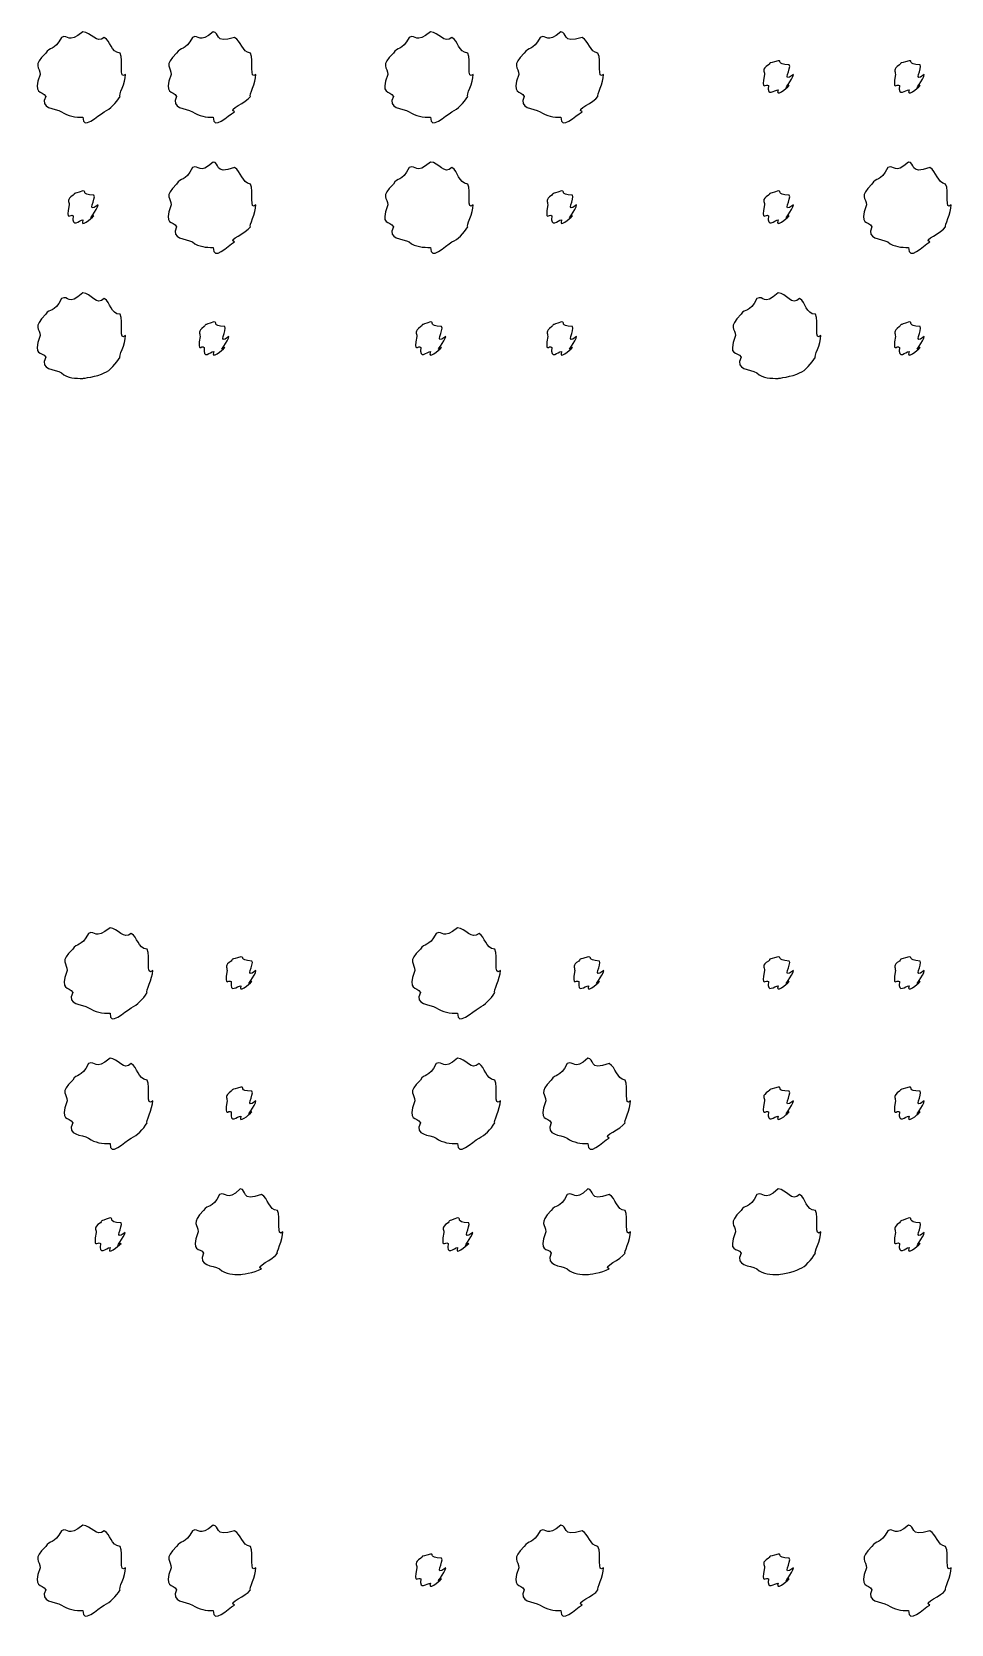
# Model space of a CAD drawing. Header units: millimetres. Extents: x -178 to -32, y 41 to 266.
# Drawn here: x -39.4 to -32.04, y 224.79 to 237.53 of the extents above; entities that cross this region are included whole.
import ezdxf

# ---------------------------------------------------------------- set-up
doc = ezdxf.new("R2010")
doc.units = ezdxf.units.MM
doc.layers.get('0').update_dxf_attribs({"linetype": 'CONTINUOUS'})

msp = doc.modelspace()

# ---------------------------------------------------------------- linework, layer by layer
at = {"color": 0}
for p, q in [((-38.9883, 237.527), (-38.9883, 237.527)), ((-37.9465, 237.527), (-37.9465, 237.527)), ((-36.2063, 237.527), (-36.2063, 237.527)), ((-35.1644, 237.527), (-35.1644, 237.527)), ((-33.4239, 237.295), (-33.4239, 237.295)), ((-32.3766, 237.295), (-32.3766, 237.295)), ((-37.9465, 236.485), (-37.9465, 236.485)), ((-36.2063, 236.485), (-36.2063, 236.485)), ((-32.3821, 236.485), (-32.3821, 236.485)), ((-38.9883, 236.254), (-38.9883, 236.254)), ((-35.1588, 236.254), (-35.1588, 236.254)), ((-33.4239, 236.254), (-33.4239, 236.254)), ((-38.9883, 235.438), (-38.9883, 235.438)), ((-33.4239, 235.438), (-33.4239, 235.438)), ((-37.9413, 235.206), (-37.9413, 235.206)), ((-36.2063, 235.206), (-36.2063, 235.206)), ((-35.1588, 235.206), (-35.1588, 235.206)), ((-32.3766, 235.206), (-32.3766, 235.206)), ((-38.772, 230.357), (-38.772, 230.357)), ((-35.9897, 230.357), (-35.9897, 230.357)), ((-37.7246, 230.125), (-37.7246, 230.125)), ((-34.9425, 230.125), (-34.9425, 230.125)), ((-33.4239, 230.125), (-33.4239, 230.125)), ((-32.3766, 230.125), (-32.3766, 230.125)), ((-38.772, 229.315), (-38.772, 229.315)), ((-35.9897, 229.315), (-35.9897, 229.315)), ((-34.948, 229.315), (-34.948, 229.315)), ((-37.7246, 229.084), (-37.7246, 229.084)), ((-33.4239, 229.084), (-33.4239, 229.084)), ((-32.3766, 229.084), (-32.3766, 229.084)), ((-37.7303, 228.268), (-37.7303, 228.268)), ((-34.948, 228.268), (-34.948, 228.268)), ((-33.4239, 228.268), (-33.4239, 228.268)), ((-38.772, 228.036), (-38.772, 228.036)), ((-35.9897, 228.036), (-35.9897, 228.036)), ((-32.3766, 228.036), (-32.3766, 228.036)), ((-38.9883, 225.578), (-38.9883, 225.578)), ((-37.9465, 225.578), (-37.9465, 225.578)), ((-35.1644, 225.578), (-35.1644, 225.578)), ((-32.3821, 225.578), (-32.3821, 225.578)), ((-36.2063, 225.346), (-36.2063, 225.346)), ((-33.4239, 225.346), (-33.4239, 225.346))]:
    msp.add_line(p, q, dxfattribs=at)
for points in [[(-38.9883, 237.527), (-39.1111, 237.425), (-39.104, 237.512), (-39.1594, 237.483)], [(-38.8175, 237.483), (-38.8754, 237.425), (-38.929, 237.527), (-38.9883, 237.527)], [(-37.9465, 237.527), (-38.0594, 237.425), (-38.057, 237.512), (-38.112, 237.483)], [(-37.7758, 237.483), (-37.9465, 237.425), (-37.8873, 237.527), (-37.9465, 237.527)], [(-36.2063, 237.527), (-36.3287, 237.425), (-36.322, 237.512), (-36.377, 237.483)], [(-36.0352, 237.483), (-36.093, 237.425), (-36.147, 237.527), (-36.2063, 237.527)], [(-35.1644, 237.527), (-35.2774, 237.425), (-35.2746, 237.512), (-35.3296, 237.483)], [(-34.9935, 237.483), (-35.1644, 237.425), (-35.1051, 237.527), (-35.1644, 237.527)], [(-39.1594, 237.483), (-39.2211, 237.367), (-39.2557, 237.411), (-39.286, 237.356)], [(-38.6909, 237.356), (-38.7692, 237.367), (-38.765, 237.453), (-38.8175, 237.483)], [(-38.112, 237.483), (-38.1698, 237.367), (-38.2083, 237.411), (-38.2386, 237.356)], [(-37.6488, 237.356), (-37.7179, 237.367), (-37.7208, 237.453), (-37.7758, 237.483)], [(-36.377, 237.483), (-36.4391, 237.367), (-36.4733, 237.411), (-36.5037, 237.356)], [(-35.9085, 237.356), (-35.9869, 237.367), (-35.983, 237.453), (-36.0352, 237.483)], [(-35.3296, 237.483), (-35.3875, 237.367), (-35.4263, 237.411), (-35.4566, 237.356)], [(-34.8667, 237.356), (-34.9356, 237.367), (-34.9383, 237.453), (-34.9935, 237.483)], [(-39.286, 237.356), (-39.3975, 237.257), (-39.3301, 237.243), (-39.3301, 237.185)], [(-38.6468, 237.185), (-38.7071, 237.138), (-38.6606, 237.301), (-38.6909, 237.356)], [(-38.2386, 237.356), (-38.3462, 237.257), (-38.2827, 237.243), (-38.2827, 237.185)], [(-37.6047, 237.185), (-37.6601, 237.138), (-37.6185, 237.301), (-37.6488, 237.356)], [(-36.5037, 237.356), (-36.6155, 237.257), (-36.5478, 237.243), (-36.5478, 237.185)], [(-35.8644, 237.185), (-35.9251, 237.138), (-35.8782, 237.301), (-35.9085, 237.356)], [(-35.4566, 237.356), (-35.5639, 237.257), (-35.5007, 237.243), (-35.5007, 237.185)], [(-34.8226, 237.185), (-34.8777, 237.138), (-34.8364, 237.301), (-34.8667, 237.356)], [(-33.501, 237.262), (-33.5617, 237.226), (-33.5341, 237.214), (-33.5341, 237.185)], [(-33.4239, 237.295), (-33.5176, 237.271), (-33.479, 237.284), (-33.501, 237.262)], [(-33.3357, 237.262), (-33.4514, 237.271), (-33.3867, 237.295), (-33.4239, 237.295)], [(-33.3026, 237.185), (-33.4073, 237.109), (-33.3137, 237.24), (-33.3357, 237.262)], [(-32.4538, 237.262), (-32.5102, 237.226), (-32.4868, 237.214), (-32.4868, 237.185)], [(-32.3766, 237.295), (-32.4661, 237.271), (-32.4317, 237.284), (-32.4538, 237.262)], [(-32.2884, 237.262), (-32.4, 237.271), (-32.3394, 237.295), (-32.3766, 237.295)], [(-32.2553, 237.185), (-32.3559, 237.109), (-32.2663, 237.24), (-32.2884, 237.262)], [(-39.3301, 237.185), (-39.3975, 237.017), (-39.315, 237.064), (-39.286, 237.009)], [(-38.6909, 237.009), (-38.7071, 237.017), (-38.6468, 237.122), (-38.6468, 237.185)], [(-38.2827, 237.185), (-38.3462, 237.017), (-38.2676, 237.064), (-38.2386, 237.009)], [(-37.6488, 237.009), (-37.6601, 237.017), (-37.6047, 237.122), (-37.6047, 237.185)], [(-36.5478, 237.185), (-36.6155, 237.017), (-36.5326, 237.064), (-36.5037, 237.009)], [(-35.9085, 237.009), (-35.9251, 237.017), (-35.8644, 237.122), (-35.8644, 237.185)], [(-35.5007, 237.185), (-35.5639, 237.017), (-35.4856, 237.064), (-35.4566, 237.009)], [(-34.8667, 237.009), (-34.8777, 237.017), (-34.8226, 237.122), (-34.8226, 237.185)], [(-33.5341, 237.185), (-33.5617, 237.043), (-33.5231, 237.119), (-33.501, 237.097)], [(-33.3357, 237.097), (-33.4073, 237.043), (-33.3026, 237.148), (-33.3026, 237.185)], [(-32.4868, 237.185), (-32.5102, 237.043), (-32.4758, 237.119), (-32.4538, 237.097)], [(-32.2884, 237.097), (-32.3559, 237.043), (-32.2553, 237.148), (-32.2553, 237.185)], [(-39.286, 237.009), (-39.3383, 236.911), (-39.2144, 236.916), (-39.1594, 236.887)], [(-38.8175, 236.887), (-38.7692, 236.911), (-38.7237, 236.957), (-38.6909, 237.009)], [(-38.2386, 237.009), (-38.2884, 236.911), (-38.167, 236.916), (-38.112, 236.887)], [(-37.7758, 236.887), (-37.8365, 236.911), (-37.6777, 236.957), (-37.6488, 237.009)], [(-36.5037, 237.009), (-36.5562, 236.911), (-36.4321, 236.916), (-36.377, 236.887)], [(-36.0352, 236.887), (-35.9869, 236.911), (-35.9417, 236.957), (-35.9085, 237.009)], [(-35.4566, 237.009), (-35.506, 236.911), (-35.3847, 236.916), (-35.3296, 236.887)], [(-34.9935, 236.887), (-35.0541, 236.911), (-34.8956, 236.957), (-34.8667, 237.009)], [(-33.501, 237.097), (-33.5176, 236.999), (-33.4528, 237.064), (-33.4239, 237.064)], [(-33.4239, 237.064), (-33.4514, 236.999), (-33.3578, 237.075), (-33.3357, 237.097)], [(-32.4538, 237.097), (-32.4661, 236.999), (-32.4055, 237.064), (-32.3766, 237.064)], [(-32.3766, 237.064), (-32.4, 236.999), (-32.3104, 237.075), (-32.2884, 237.097)], [(-39.1594, 236.887), (-39.1111, 236.852), (-39.0461, 236.843), (-38.9883, 236.843)], [(-38.9883, 236.843), (-38.9939, 236.735), (-38.8726, 236.857), (-38.8175, 236.887)], [(-38.112, 236.887), (-38.0594, 236.852), (-38.0016, 236.843), (-37.9465, 236.843)], [(-37.9465, 236.843), (-37.9465, 236.735), (-37.8308, 236.857), (-37.7758, 236.887)], [(-36.377, 236.887), (-36.3287, 236.852), (-36.2641, 236.843), (-36.2063, 236.843)], [(-36.2063, 236.843), (-36.2116, 236.735), (-36.0902, 236.857), (-36.0352, 236.887)], [(-35.3296, 236.887), (-35.2774, 236.852), (-35.2195, 236.843), (-35.1644, 236.843)], [(-35.1644, 236.843), (-35.1644, 236.735), (-35.0486, 236.857), (-34.9935, 236.887)], [(-37.9465, 236.485), (-38.0594, 236.378), (-38.057, 236.47), (-38.112, 236.441)], [(-37.7758, 236.441), (-37.9465, 236.378), (-37.8873, 236.485), (-37.9465, 236.485)], [(-36.2063, 236.485), (-36.3287, 236.378), (-36.322, 236.47), (-36.377, 236.441)], [(-36.0352, 236.441), (-36.093, 236.378), (-36.147, 236.485), (-36.2063, 236.485)], [(-32.3821, 236.485), (-32.4951, 236.378), (-32.4923, 236.47), (-32.5475, 236.441)], [(-32.2112, 236.441), (-32.3821, 236.378), (-32.3228, 236.485), (-32.3821, 236.485)], [(-38.112, 236.441), (-38.1698, 236.32), (-38.2083, 236.367), (-38.2386, 236.309)], [(-37.6488, 236.309), (-37.7179, 236.32), (-37.7208, 236.411), (-37.7758, 236.441)], [(-36.377, 236.441), (-36.4391, 236.32), (-36.4733, 236.367), (-36.5037, 236.309)], [(-35.9085, 236.309), (-35.9869, 236.32), (-35.983, 236.411), (-36.0352, 236.441)], [(-32.5475, 236.441), (-32.6053, 236.32), (-32.6439, 236.367), (-32.6742, 236.309)], [(-32.0844, 236.309), (-32.1533, 236.32), (-32.1561, 236.411), (-32.2112, 236.441)], [(-39.0656, 236.221), (-39.1262, 236.179), (-39.0987, 236.172), (-39.0987, 236.143)], [(-38.9883, 236.254), (-39.0821, 236.223), (-39.0437, 236.243), (-39.0656, 236.221)], [(-38.9001, 236.221), (-39.0158, 236.223), (-38.9513, 236.254), (-38.9883, 236.254)], [(-38.8673, 236.143), (-38.9717, 236.062), (-38.8782, 236.198), (-38.9001, 236.221)], [(-38.2386, 236.309), (-38.3462, 236.206), (-38.2827, 236.198), (-38.2827, 236.143)], [(-37.6047, 236.143), (-37.6601, 236.088), (-37.6185, 236.254), (-37.6488, 236.309)], [(-36.5037, 236.309), (-36.6155, 236.206), (-36.5478, 236.198), (-36.5478, 236.143)], [(-35.8644, 236.143), (-35.9251, 236.088), (-35.8782, 236.254), (-35.9085, 236.309)], [(-35.236, 236.221), (-35.2926, 236.179), (-35.2691, 236.172), (-35.2691, 236.143)], [(-35.1588, 236.254), (-35.2484, 236.223), (-35.214, 236.243), (-35.236, 236.221)], [(-35.0706, 236.221), (-35.1822, 236.223), (-35.1216, 236.254), (-35.1588, 236.254)], [(-35.0376, 236.143), (-35.1381, 236.062), (-35.0486, 236.198), (-35.0706, 236.221)], [(-33.501, 236.221), (-33.5617, 236.179), (-33.5341, 236.172), (-33.5341, 236.143)], [(-33.4239, 236.254), (-33.5176, 236.223), (-33.479, 236.243), (-33.501, 236.221)], [(-33.3357, 236.221), (-33.4514, 236.223), (-33.3867, 236.254), (-33.4239, 236.254)], [(-33.3026, 236.143), (-33.4073, 236.062), (-33.3137, 236.198), (-33.3357, 236.221)], [(-32.6742, 236.309), (-32.7817, 236.206), (-32.7183, 236.198), (-32.7183, 236.143)], [(-32.0403, 236.143), (-32.0954, 236.088), (-32.0541, 236.254), (-32.0844, 236.309)], [(-39.0987, 236.143), (-39.1262, 235.996), (-39.0878, 236.077), (-39.0656, 236.055)], [(-38.9001, 236.055), (-38.9717, 235.996), (-38.8673, 236.106), (-38.8673, 236.143)], [(-38.2827, 236.143), (-38.3462, 235.97), (-38.2676, 236.022), (-38.2386, 235.967)], [(-37.6488, 235.967), (-37.6601, 235.97), (-37.6047, 236.08), (-37.6047, 236.143)], [(-36.5478, 236.143), (-36.6155, 235.97), (-36.5326, 236.022), (-36.5037, 235.967)], [(-35.9085, 235.967), (-35.9251, 235.97), (-35.8644, 236.08), (-35.8644, 236.143)], [(-35.2691, 236.143), (-35.2926, 235.996), (-35.2581, 236.077), (-35.236, 236.055)], [(-35.0706, 236.055), (-35.1381, 235.996), (-35.0376, 236.106), (-35.0376, 236.143)], [(-33.5341, 236.143), (-33.5617, 235.996), (-33.5231, 236.077), (-33.501, 236.055)], [(-33.3357, 236.055), (-33.4073, 235.996), (-33.3026, 236.106), (-33.3026, 236.143)], [(-32.7183, 236.143), (-32.7817, 235.97), (-32.7032, 236.022), (-32.6742, 235.967)], [(-32.0844, 235.967), (-32.0954, 235.97), (-32.0403, 236.08), (-32.0403, 236.143)], [(-39.0656, 236.055), (-39.0821, 235.952), (-39.0172, 236.022), (-38.9883, 236.022)], [(-38.9883, 236.022), (-39.0158, 235.952), (-38.9223, 236.033), (-38.9001, 236.055)], [(-38.2386, 235.967), (-38.2884, 235.864), (-38.167, 235.875), (-38.112, 235.846)], [(-37.7758, 235.846), (-37.8365, 235.864), (-37.6777, 235.914), (-37.6488, 235.967)], [(-36.5037, 235.967), (-36.5562, 235.864), (-36.4321, 235.875), (-36.377, 235.846)], [(-36.0352, 235.846), (-35.9869, 235.864), (-35.9417, 235.914), (-35.9085, 235.967)], [(-35.236, 236.055), (-35.2484, 235.952), (-35.1878, 236.022), (-35.1588, 236.022)], [(-35.1588, 236.022), (-35.1822, 235.952), (-35.0927, 236.033), (-35.0706, 236.055)], [(-33.501, 236.055), (-33.5176, 235.952), (-33.4528, 236.022), (-33.4239, 236.022)], [(-33.4239, 236.022), (-33.4514, 235.952), (-33.3578, 236.033), (-33.3357, 236.055)], [(-32.6742, 235.967), (-32.7238, 235.864), (-32.6026, 235.875), (-32.5475, 235.846)], [(-32.2112, 235.846), (-32.2718, 235.864), (-32.1134, 235.914), (-32.0844, 235.967)], [(-38.112, 235.846), (-38.0594, 235.804), (-38.0016, 235.802), (-37.9465, 235.802)], [(-37.9465, 235.802), (-37.9465, 235.687), (-37.8308, 235.815), (-37.7758, 235.846)], [(-36.377, 235.846), (-36.3287, 235.804), (-36.2641, 235.802), (-36.2063, 235.802)], [(-36.2063, 235.802), (-36.2116, 235.687), (-36.0902, 235.815), (-36.0352, 235.846)], [(-32.5475, 235.846), (-32.4951, 235.804), (-32.4372, 235.802), (-32.3821, 235.802)], [(-32.3821, 235.802), (-32.3821, 235.687), (-32.2663, 235.815), (-32.2112, 235.846)], [(-39.1594, 235.394), (-39.2211, 235.268), (-39.2557, 235.322), (-39.286, 235.267)], [(-38.9883, 235.438), (-39.1111, 235.327), (-39.104, 235.423), (-39.1594, 235.394)], [(-38.8175, 235.394), (-38.8754, 235.327), (-38.929, 235.438), (-38.9883, 235.438)], [(-38.6909, 235.267), (-38.7692, 235.268), (-38.765, 235.363), (-38.8175, 235.394)], [(-33.5947, 235.394), (-33.6568, 235.268), (-33.6912, 235.322), (-33.7215, 235.267)], [(-33.4239, 235.438), (-33.5465, 235.327), (-33.5396, 235.423), (-33.5947, 235.394)], [(-33.253, 235.394), (-33.3109, 235.327), (-33.3646, 235.438), (-33.4239, 235.438)], [(-33.1262, 235.267), (-33.2048, 235.268), (-33.2007, 235.363), (-33.253, 235.394)], [(-39.286, 235.267), (-39.3975, 235.158), (-39.3301, 235.154), (-39.3301, 235.096)], [(-38.6468, 235.096), (-38.7071, 235.041), (-38.6606, 235.212), (-38.6909, 235.267)], [(-37.9413, 235.206), (-38.0305, 235.173), (-37.9963, 235.193), (-38.0182, 235.168)], [(-37.8531, 235.168), (-37.9645, 235.173), (-37.9039, 235.206), (-37.9413, 235.206)], [(-36.2063, 235.206), (-36.2998, 235.173), (-36.2613, 235.193), (-36.2832, 235.168)], [(-36.1181, 235.168), (-36.2338, 235.173), (-36.1689, 235.206), (-36.2063, 235.206)], [(-35.1588, 235.206), (-35.2484, 235.173), (-35.214, 235.193), (-35.236, 235.168)], [(-35.0706, 235.168), (-35.1822, 235.173), (-35.1216, 235.206), (-35.1588, 235.206)], [(-33.7215, 235.267), (-33.8332, 235.158), (-33.7656, 235.154), (-33.7656, 235.096)], [(-33.0821, 235.096), (-33.1428, 235.041), (-33.0959, 235.212), (-33.1262, 235.267)], [(-32.3766, 235.206), (-32.4661, 235.173), (-32.4317, 235.193), (-32.4538, 235.168)], [(-32.2884, 235.168), (-32.4, 235.173), (-32.3394, 235.206), (-32.3766, 235.206)], [(-39.3301, 235.096), (-39.3975, 234.92), (-39.315, 234.976), (-39.286, 234.925)], [(-38.6909, 234.925), (-38.7071, 234.92), (-38.6468, 235.033), (-38.6468, 235.096)], [(-38.0182, 235.168), (-38.0746, 235.125), (-38.0513, 235.119), (-38.0513, 235.09)], [(-38.0513, 235.09), (-38.0746, 234.944), (-38.0404, 235.027), (-38.0182, 235.002)], [(-37.8199, 235.09), (-37.9204, 235.008), (-37.8308, 235.146), (-37.8531, 235.168)], [(-37.8531, 235.002), (-37.9204, 234.944), (-37.8199, 235.058), (-37.8199, 235.09)], [(-36.2832, 235.168), (-36.3439, 235.125), (-36.3164, 235.119), (-36.3164, 235.09)], [(-36.3164, 235.09), (-36.3439, 234.944), (-36.3054, 235.027), (-36.2832, 235.002)], [(-36.0849, 235.09), (-36.1897, 235.008), (-36.0959, 235.146), (-36.1181, 235.168)], [(-36.1181, 235.002), (-36.1897, 234.944), (-36.0849, 235.058), (-36.0849, 235.09)], [(-35.236, 235.168), (-35.2926, 235.125), (-35.2691, 235.119), (-35.2691, 235.09)], [(-35.2691, 235.09), (-35.2926, 234.944), (-35.2581, 235.027), (-35.236, 235.002)], [(-35.0376, 235.09), (-35.1381, 235.008), (-35.0486, 235.146), (-35.0706, 235.168)], [(-35.0706, 235.002), (-35.1381, 234.944), (-35.0376, 235.058), (-35.0376, 235.09)], [(-33.7656, 235.096), (-33.8332, 234.92), (-33.7505, 234.976), (-33.7215, 234.925)], [(-33.1262, 234.925), (-33.1428, 234.92), (-33.0821, 235.033), (-33.0821, 235.096)], [(-32.4538, 235.168), (-32.5102, 235.125), (-32.4868, 235.119), (-32.4868, 235.09)], [(-32.4868, 235.09), (-32.5102, 234.944), (-32.4758, 235.027), (-32.4538, 235.002)], [(-32.2553, 235.09), (-32.3559, 235.008), (-32.2663, 235.146), (-32.2884, 235.168)], [(-32.2884, 235.002), (-32.3559, 234.944), (-32.2553, 235.058), (-32.2553, 235.09)], [(-38.0182, 235.002), (-38.0305, 234.898), (-37.9702, 234.969), (-37.9413, 234.969)], [(-37.9413, 234.969), (-37.9645, 234.898), (-37.8749, 234.98), (-37.8531, 235.002)], [(-36.2832, 235.002), (-36.2998, 234.898), (-36.2352, 234.969), (-36.2063, 234.969)], [(-36.2063, 234.969), (-36.2338, 234.898), (-36.14, 234.98), (-36.1181, 235.002)], [(-35.236, 235.002), (-35.2484, 234.898), (-35.1878, 234.969), (-35.1588, 234.969)], [(-35.1588, 234.969), (-35.1822, 234.898), (-35.0927, 234.98), (-35.0706, 235.002)], [(-32.4538, 235.002), (-32.4661, 234.898), (-32.4055, 234.969), (-32.3766, 234.969)], [(-32.3766, 234.969), (-32.4, 234.898), (-32.3104, 234.98), (-32.2884, 235.002)], [(-39.286, 234.925), (-39.3383, 234.816), (-39.2144, 234.831), (-39.1594, 234.798)], [(-38.8175, 234.798), (-38.7692, 234.816), (-38.7237, 234.873), (-38.6909, 234.925)], [(-33.7215, 234.925), (-33.7739, 234.816), (-33.6499, 234.831), (-33.5947, 234.798)], [(-33.253, 234.798), (-33.2048, 234.816), (-33.1593, 234.873), (-33.1262, 234.925)], [(-39.1594, 234.798), (-39.1111, 234.754), (-39.0461, 234.754), (-38.9883, 234.754)], [(-38.9883, 234.754), (-38.9939, 234.754), (-38.8726, 234.768), (-38.8175, 234.798)], [(-33.5947, 234.798), (-33.5465, 234.754), (-33.4818, 234.754), (-33.4239, 234.754)], [(-33.4239, 234.754), (-33.4294, 234.754), (-33.3081, 234.768), (-33.253, 234.798)], [(-38.9428, 230.313), (-39.0049, 230.197), (-39.0394, 230.241), (-39.0698, 230.186)], [(-38.772, 230.357), (-38.8948, 230.255), (-38.8878, 230.342), (-38.9428, 230.313)], [(-38.6013, 230.313), (-38.6592, 230.255), (-38.7128, 230.357), (-38.772, 230.357)], [(-38.4743, 230.186), (-38.553, 230.197), (-38.5487, 230.283), (-38.6013, 230.313)], [(-36.1608, 230.313), (-36.2225, 230.197), (-36.2571, 230.241), (-36.2874, 230.186)], [(-35.9897, 230.357), (-36.1124, 230.255), (-36.1054, 230.342), (-36.1608, 230.313)], [(-35.8189, 230.313), (-35.8768, 230.255), (-35.9304, 230.357), (-35.9897, 230.357)], [(-35.6923, 230.186), (-35.7706, 230.197), (-35.7664, 230.283), (-35.8189, 230.313)], [(-39.0698, 230.186), (-39.1813, 230.087), (-39.1139, 230.073), (-39.1139, 230.015)], [(-38.4302, 230.015), (-38.4909, 229.968), (-38.444, 230.131), (-38.4743, 230.186)], [(-37.7246, 230.125), (-37.8143, 230.101), (-37.78, 230.114), (-37.8019, 230.092)], [(-37.6364, 230.092), (-37.7483, 230.101), (-37.6876, 230.125), (-37.7246, 230.125)], [(-36.2874, 230.186), (-36.3989, 230.087), (-36.3315, 230.073), (-36.3315, 230.015)], [(-35.6482, 230.015), (-35.7085, 229.968), (-35.662, 230.131), (-35.6923, 230.186)], [(-34.9425, 230.125), (-35.0321, 230.101), (-34.9976, 230.114), (-35.0197, 230.092)], [(-34.8543, 230.092), (-34.9659, 230.101), (-34.9053, 230.125), (-34.9425, 230.125)], [(-33.4239, 230.125), (-33.5176, 230.101), (-33.479, 230.114), (-33.501, 230.092)], [(-33.3357, 230.092), (-33.4514, 230.101), (-33.3867, 230.125), (-33.4239, 230.125)], [(-32.3766, 230.125), (-32.4661, 230.101), (-32.4317, 230.114), (-32.4538, 230.092)], [(-32.2884, 230.092), (-32.4, 230.101), (-32.3394, 230.125), (-32.3766, 230.125)], [(-39.1139, 230.015), (-39.1813, 229.847), (-39.0987, 229.894), (-39.0698, 229.839)], [(-38.4743, 229.839), (-38.4909, 229.847), (-38.4302, 229.952), (-38.4302, 230.015)], [(-37.8019, 230.092), (-37.8583, 230.057), (-37.8351, 230.044), (-37.8351, 230.015)], [(-37.8351, 230.015), (-37.8583, 229.873), (-37.8241, 229.949), (-37.8019, 229.927)], [(-37.6036, 230.015), (-37.7042, 229.939), (-37.6146, 230.07), (-37.6364, 230.092)], [(-37.6364, 229.927), (-37.7042, 229.873), (-37.6036, 229.978), (-37.6036, 230.015)], [(-36.3315, 230.015), (-36.3989, 229.847), (-36.3164, 229.894), (-36.2874, 229.839)], [(-35.6923, 229.839), (-35.7085, 229.847), (-35.6482, 229.952), (-35.6482, 230.015)], [(-35.0197, 230.092), (-35.0762, 230.057), (-35.0527, 230.044), (-35.0527, 230.015)], [(-35.0527, 230.015), (-35.0762, 229.873), (-35.0417, 229.949), (-35.0197, 229.927)], [(-34.8212, 230.015), (-34.9218, 229.939), (-34.8323, 230.07), (-34.8543, 230.092)], [(-34.8543, 229.927), (-34.9218, 229.873), (-34.8212, 229.978), (-34.8212, 230.015)], [(-33.501, 230.092), (-33.5617, 230.057), (-33.5341, 230.044), (-33.5341, 230.015)], [(-33.5341, 230.015), (-33.5617, 229.873), (-33.5231, 229.949), (-33.501, 229.927)], [(-33.3026, 230.015), (-33.4073, 229.939), (-33.3137, 230.07), (-33.3357, 230.092)], [(-33.3357, 229.927), (-33.4073, 229.873), (-33.3026, 229.978), (-33.3026, 230.015)], [(-32.4538, 230.092), (-32.5102, 230.057), (-32.4868, 230.044), (-32.4868, 230.015)], [(-32.4868, 230.015), (-32.5102, 229.873), (-32.4758, 229.949), (-32.4538, 229.927)], [(-32.2553, 230.015), (-32.3559, 229.939), (-32.2663, 230.07), (-32.2884, 230.092)], [(-32.2884, 229.927), (-32.3559, 229.873), (-32.2553, 229.978), (-32.2553, 230.015)], [(-37.8019, 229.927), (-37.8143, 229.829), (-37.7536, 229.894), (-37.7246, 229.894)], [(-37.7246, 229.894), (-37.7483, 229.829), (-37.6587, 229.905), (-37.6364, 229.927)], [(-35.0197, 229.927), (-35.0321, 229.829), (-34.9714, 229.894), (-34.9425, 229.894)], [(-34.9425, 229.894), (-34.9659, 229.829), (-34.8764, 229.905), (-34.8543, 229.927)], [(-33.501, 229.927), (-33.5176, 229.829), (-33.4528, 229.894), (-33.4239, 229.894)], [(-33.4239, 229.894), (-33.4514, 229.829), (-33.3578, 229.905), (-33.3357, 229.927)], [(-32.4538, 229.927), (-32.4661, 229.829), (-32.4055, 229.894), (-32.3766, 229.894)], [(-32.3766, 229.894), (-32.4, 229.829), (-32.3104, 229.905), (-32.2884, 229.927)], [(-39.0698, 229.839), (-39.122, 229.741), (-38.9982, 229.747), (-38.9428, 229.718)], [(-38.6013, 229.718), (-38.553, 229.741), (-38.5075, 229.786), (-38.4743, 229.839)], [(-36.2874, 229.839), (-36.3396, 229.741), (-36.2158, 229.747), (-36.1608, 229.718)], [(-35.8189, 229.718), (-35.7706, 229.741), (-35.7251, 229.786), (-35.6923, 229.839)], [(-38.9428, 229.718), (-38.8948, 229.682), (-38.8299, 229.674), (-38.772, 229.674)], [(-38.772, 229.674), (-38.7777, 229.564), (-38.6563, 229.687), (-38.6013, 229.718)], [(-36.1608, 229.718), (-36.1124, 229.682), (-36.0475, 229.674), (-35.9897, 229.674)], [(-35.9897, 229.674), (-35.9953, 229.564), (-35.874, 229.687), (-35.8189, 229.718)], [(-38.9428, 229.271), (-39.0049, 229.15), (-39.0394, 229.197), (-39.0698, 229.139)], [(-38.772, 229.315), (-38.8948, 229.208), (-38.8878, 229.3), (-38.9428, 229.271)], [(-38.6013, 229.271), (-38.6592, 229.208), (-38.7128, 229.315), (-38.772, 229.315)], [(-38.4743, 229.139), (-38.553, 229.15), (-38.5487, 229.241), (-38.6013, 229.271)], [(-36.1608, 229.271), (-36.2225, 229.15), (-36.2571, 229.197), (-36.2874, 229.139)], [(-35.9897, 229.315), (-36.1124, 229.208), (-36.1054, 229.3), (-36.1608, 229.271)], [(-35.8189, 229.271), (-35.8768, 229.208), (-35.9304, 229.315), (-35.9897, 229.315)], [(-35.6923, 229.139), (-35.7706, 229.15), (-35.7664, 229.241), (-35.8189, 229.271)], [(-35.1133, 229.271), (-35.1712, 229.15), (-35.2098, 229.197), (-35.2401, 229.139)], [(-34.948, 229.315), (-35.061, 229.208), (-35.0582, 229.3), (-35.1133, 229.271)], [(-34.7771, 229.271), (-34.948, 229.208), (-34.8887, 229.315), (-34.948, 229.315)], [(-34.6503, 229.139), (-34.7192, 229.15), (-34.722, 229.241), (-34.7771, 229.271)], [(-39.0698, 229.139), (-39.1813, 229.035), (-39.1139, 229.029), (-39.1139, 228.974)], [(-38.4302, 228.974), (-38.4909, 228.918), (-38.444, 229.084), (-38.4743, 229.139)], [(-37.7246, 229.084), (-37.8143, 229.053), (-37.78, 229.073), (-37.8019, 229.05)], [(-37.6364, 229.05), (-37.7483, 229.053), (-37.6876, 229.084), (-37.7246, 229.084)], [(-36.2874, 229.139), (-36.3989, 229.035), (-36.3315, 229.029), (-36.3315, 228.974)], [(-35.6482, 228.974), (-35.7085, 228.918), (-35.662, 229.084), (-35.6923, 229.139)], [(-35.2401, 229.139), (-35.3476, 229.035), (-35.2841, 229.029), (-35.2841, 228.974)], [(-34.6062, 228.974), (-34.6614, 228.918), (-34.62, 229.084), (-34.6503, 229.139)], [(-33.4239, 229.084), (-33.5176, 229.053), (-33.479, 229.073), (-33.501, 229.05)], [(-33.3357, 229.05), (-33.4514, 229.053), (-33.3867, 229.084), (-33.4239, 229.084)], [(-32.3766, 229.084), (-32.4661, 229.053), (-32.4317, 229.073), (-32.4538, 229.05)], [(-32.2884, 229.05), (-32.4, 229.053), (-32.3394, 229.084), (-32.3766, 229.084)], [(-39.1139, 228.974), (-39.1813, 228.8), (-39.0987, 228.852), (-39.0698, 228.797)], [(-38.4743, 228.797), (-38.4909, 228.8), (-38.4302, 228.91), (-38.4302, 228.974)], [(-37.8019, 229.05), (-37.8583, 229.009), (-37.8351, 229.003), (-37.8351, 228.974)], [(-37.8351, 228.974), (-37.8583, 228.826), (-37.8241, 228.907), (-37.8019, 228.885)], [(-37.6036, 228.974), (-37.7042, 228.892), (-37.6146, 229.029), (-37.6364, 229.05)], [(-37.6364, 228.885), (-37.7042, 228.826), (-37.6036, 228.936), (-37.6036, 228.974)], [(-36.3315, 228.974), (-36.3989, 228.8), (-36.3164, 228.852), (-36.2874, 228.797)], [(-35.6923, 228.797), (-35.7085, 228.8), (-35.6482, 228.91), (-35.6482, 228.974)], [(-35.2841, 228.974), (-35.3476, 228.8), (-35.2691, 228.852), (-35.2401, 228.797)], [(-34.6503, 228.797), (-34.6614, 228.8), (-34.6062, 228.91), (-34.6062, 228.974)], [(-33.501, 229.05), (-33.5617, 229.009), (-33.5341, 229.003), (-33.5341, 228.974)], [(-33.5341, 228.974), (-33.5617, 228.826), (-33.5231, 228.907), (-33.501, 228.885)], [(-33.3026, 228.974), (-33.4073, 228.892), (-33.3137, 229.029), (-33.3357, 229.05)], [(-33.3357, 228.885), (-33.4073, 228.826), (-33.3026, 228.936), (-33.3026, 228.974)], [(-32.4538, 229.05), (-32.5102, 229.009), (-32.4868, 229.003), (-32.4868, 228.974)], [(-32.4868, 228.974), (-32.5102, 228.826), (-32.4758, 228.907), (-32.4538, 228.885)], [(-32.2553, 228.974), (-32.3559, 228.892), (-32.2663, 229.029), (-32.2884, 229.05)], [(-32.2884, 228.885), (-32.3559, 228.826), (-32.2553, 228.936), (-32.2553, 228.974)], [(-37.8019, 228.885), (-37.8143, 228.782), (-37.7536, 228.852), (-37.7246, 228.852)], [(-37.7246, 228.852), (-37.7483, 228.782), (-37.6587, 228.863), (-37.6364, 228.885)], [(-33.501, 228.885), (-33.5176, 228.782), (-33.4528, 228.852), (-33.4239, 228.852)], [(-33.4239, 228.852), (-33.4514, 228.782), (-33.3578, 228.863), (-33.3357, 228.885)], [(-32.4538, 228.885), (-32.4661, 228.782), (-32.4055, 228.852), (-32.3766, 228.852)], [(-32.3766, 228.852), (-32.4, 228.782), (-32.3104, 228.863), (-32.2884, 228.885)], [(-39.0698, 228.797), (-39.122, 228.694), (-38.9982, 228.705), (-38.9428, 228.676)], [(-38.6013, 228.676), (-38.553, 228.694), (-38.5075, 228.745), (-38.4743, 228.797)], [(-36.2874, 228.797), (-36.3396, 228.694), (-36.2158, 228.705), (-36.1608, 228.676)], [(-35.8189, 228.676), (-35.7706, 228.694), (-35.7251, 228.745), (-35.6923, 228.797)], [(-35.2401, 228.797), (-35.2898, 228.694), (-35.1685, 228.705), (-35.1133, 228.676)], [(-34.7771, 228.676), (-34.8378, 228.694), (-34.6793, 228.745), (-34.6503, 228.797)], [(-38.9428, 228.676), (-38.8948, 228.635), (-38.8299, 228.632), (-38.772, 228.632)], [(-38.772, 228.632), (-38.7777, 228.517), (-38.6563, 228.646), (-38.6013, 228.676)], [(-36.1608, 228.676), (-36.1124, 228.635), (-36.0475, 228.632), (-35.9897, 228.632)], [(-35.9897, 228.632), (-35.9953, 228.517), (-35.874, 228.646), (-35.8189, 228.676)], [(-35.1133, 228.676), (-35.061, 228.635), (-35.0031, 228.632), (-34.948, 228.632)], [(-34.948, 228.632), (-34.948, 228.517), (-34.8323, 228.646), (-34.7771, 228.676)], [(-37.8957, 228.224), (-37.9536, 228.098), (-37.9921, 228.152), (-38.0224, 228.097)], [(-37.7303, 228.268), (-37.8432, 228.158), (-37.8404, 228.253), (-37.8957, 228.224)], [(-37.5595, 228.224), (-37.7303, 228.158), (-37.671, 228.268), (-37.7303, 228.268)], [(-37.4325, 228.097), (-37.5013, 228.098), (-37.5042, 228.194), (-37.5595, 228.224)], [(-35.1133, 228.224), (-35.1712, 228.098), (-35.2098, 228.152), (-35.2401, 228.097)], [(-34.948, 228.268), (-35.061, 228.158), (-35.0582, 228.253), (-35.1133, 228.224)], [(-34.7771, 228.224), (-34.948, 228.158), (-34.8887, 228.268), (-34.948, 228.268)], [(-34.6503, 228.097), (-34.7192, 228.098), (-34.722, 228.194), (-34.7771, 228.224)], [(-33.5947, 228.224), (-33.6568, 228.098), (-33.6912, 228.152), (-33.7215, 228.097)], [(-33.4239, 228.268), (-33.5465, 228.158), (-33.5396, 228.253), (-33.5947, 228.224)], [(-33.253, 228.224), (-33.3109, 228.158), (-33.3646, 228.268), (-33.4239, 228.268)], [(-33.1262, 228.097), (-33.2048, 228.098), (-33.2007, 228.194), (-33.253, 228.224)], [(-38.0224, 228.097), (-38.13, 227.988), (-38.0665, 227.984), (-38.0665, 227.926)], [(-37.3884, 227.926), (-37.4435, 227.871), (-37.4022, 228.042), (-37.4325, 228.097)], [(-35.2401, 228.097), (-35.3476, 227.988), (-35.2841, 227.984), (-35.2841, 227.926)], [(-34.6062, 227.926), (-34.6614, 227.871), (-34.62, 228.042), (-34.6503, 228.097)], [(-33.7215, 228.097), (-33.8332, 227.988), (-33.7656, 227.984), (-33.7656, 227.926)], [(-33.0821, 227.926), (-33.1428, 227.871), (-33.0959, 228.042), (-33.1262, 228.097)], [(-38.8493, 227.998), (-38.91, 227.955), (-38.8825, 227.949), (-38.8825, 227.921)], [(-38.772, 228.036), (-38.8659, 228.003), (-38.8271, 228.022), (-38.8493, 227.998)], [(-38.6838, 227.998), (-38.7996, 228.003), (-38.735, 228.036), (-38.772, 228.036)], [(-38.6507, 227.921), (-38.7555, 227.838), (-38.662, 227.976), (-38.6838, 227.998)], [(-36.0669, 227.998), (-36.1276, 227.955), (-36.1001, 227.949), (-36.1001, 227.921)], [(-35.9897, 228.036), (-36.0835, 228.003), (-36.0451, 228.022), (-36.0669, 227.998)], [(-35.9015, 227.998), (-36.0172, 228.003), (-35.9526, 228.036), (-35.9897, 228.036)], [(-35.8687, 227.921), (-35.9731, 227.838), (-35.8796, 227.976), (-35.9015, 227.998)], [(-32.4538, 227.998), (-32.5102, 227.955), (-32.4868, 227.949), (-32.4868, 227.921)], [(-32.3766, 228.036), (-32.4661, 228.003), (-32.4317, 228.022), (-32.4538, 227.998)], [(-32.2884, 227.998), (-32.4, 228.003), (-32.3394, 228.036), (-32.3766, 228.036)], [(-32.2553, 227.921), (-32.3559, 227.838), (-32.2663, 227.976), (-32.2884, 227.998)], [(-38.8825, 227.921), (-38.91, 227.774), (-38.8712, 227.857), (-38.8493, 227.832)], [(-38.8493, 227.832), (-38.8659, 227.728), (-38.801, 227.799), (-38.772, 227.799)], [(-38.772, 227.799), (-38.7996, 227.728), (-38.7061, 227.81), (-38.6838, 227.832)], [(-38.6838, 227.832), (-38.7555, 227.774), (-38.6507, 227.887), (-38.6507, 227.921)], [(-38.0665, 227.926), (-38.13, 227.75), (-38.0513, 227.806), (-38.0224, 227.755)], [(-37.4325, 227.755), (-37.4435, 227.75), (-37.3884, 227.863), (-37.3884, 227.926)], [(-36.1001, 227.921), (-36.1276, 227.774), (-36.0892, 227.857), (-36.0669, 227.832)], [(-36.0669, 227.832), (-36.0835, 227.728), (-36.0186, 227.799), (-35.9897, 227.799)], [(-35.9897, 227.799), (-36.0172, 227.728), (-35.9237, 227.81), (-35.9015, 227.832)], [(-35.9015, 227.832), (-35.9731, 227.774), (-35.8687, 227.887), (-35.8687, 227.921)], [(-35.2841, 227.926), (-35.3476, 227.75), (-35.2691, 227.806), (-35.2401, 227.755)], [(-34.6503, 227.755), (-34.6614, 227.75), (-34.6062, 227.863), (-34.6062, 227.926)], [(-33.7656, 227.926), (-33.8332, 227.75), (-33.7505, 227.806), (-33.7215, 227.755)], [(-33.1262, 227.755), (-33.1428, 227.75), (-33.0821, 227.863), (-33.0821, 227.926)], [(-32.4868, 227.921), (-32.5102, 227.774), (-32.4758, 227.857), (-32.4538, 227.832)], [(-32.4538, 227.832), (-32.4661, 227.728), (-32.4055, 227.799), (-32.3766, 227.799)], [(-32.3766, 227.799), (-32.4, 227.728), (-32.3104, 227.81), (-32.2884, 227.832)], [(-32.2884, 227.832), (-32.3559, 227.774), (-32.2553, 227.887), (-32.2553, 227.921)], [(-38.0224, 227.755), (-38.0721, 227.646), (-37.9508, 227.662), (-37.8957, 227.628)], [(-37.5595, 227.628), (-37.6199, 227.646), (-37.4615, 227.703), (-37.4325, 227.755)], [(-35.2401, 227.755), (-35.2898, 227.646), (-35.1685, 227.662), (-35.1133, 227.628)], [(-34.7771, 227.628), (-34.8378, 227.646), (-34.6793, 227.703), (-34.6503, 227.755)], [(-33.7215, 227.755), (-33.7739, 227.646), (-33.6499, 227.662), (-33.5947, 227.628)], [(-33.253, 227.628), (-33.2048, 227.646), (-33.1593, 227.703), (-33.1262, 227.755)], [(-37.8957, 227.628), (-37.8432, 227.584), (-37.7853, 227.584), (-37.7303, 227.584)], [(-37.7303, 227.584), (-37.7303, 227.584), (-37.6146, 227.598), (-37.5595, 227.628)], [(-35.1133, 227.628), (-35.061, 227.584), (-35.0031, 227.584), (-34.948, 227.584)], [(-34.948, 227.584), (-34.948, 227.584), (-34.8323, 227.598), (-34.7771, 227.628)], [(-33.5947, 227.628), (-33.5465, 227.584), (-33.4818, 227.584), (-33.4239, 227.584)], [(-33.4239, 227.584), (-33.4294, 227.584), (-33.3081, 227.598), (-33.253, 227.628)], [(-39.1594, 225.534), (-39.2211, 225.418), (-39.2557, 225.462), (-39.286, 225.407)], [(-38.9883, 225.578), (-39.1111, 225.476), (-39.104, 225.563), (-39.1594, 225.534)], [(-38.8175, 225.534), (-38.8754, 225.476), (-38.929, 225.578), (-38.9883, 225.578)], [(-38.6909, 225.407), (-38.7692, 225.418), (-38.765, 225.504), (-38.8175, 225.534)], [(-38.112, 225.534), (-38.1698, 225.418), (-38.2083, 225.462), (-38.2386, 225.407)], [(-37.9465, 225.578), (-38.0594, 225.476), (-38.057, 225.563), (-38.112, 225.534)], [(-37.7758, 225.534), (-37.9465, 225.476), (-37.8873, 225.578), (-37.9465, 225.578)], [(-37.6488, 225.407), (-37.7179, 225.418), (-37.7208, 225.504), (-37.7758, 225.534)], [(-35.3296, 225.534), (-35.3875, 225.418), (-35.4263, 225.462), (-35.4566, 225.407)], [(-35.1644, 225.578), (-35.2774, 225.476), (-35.2746, 225.563), (-35.3296, 225.534)], [(-34.9935, 225.534), (-35.1644, 225.476), (-35.1051, 225.578), (-35.1644, 225.578)], [(-34.8667, 225.407), (-34.9356, 225.418), (-34.9383, 225.504), (-34.9935, 225.534)], [(-32.5475, 225.534), (-32.6053, 225.418), (-32.6439, 225.462), (-32.6742, 225.407)], [(-32.3821, 225.578), (-32.4951, 225.476), (-32.4923, 225.563), (-32.5475, 225.534)], [(-32.2112, 225.534), (-32.3821, 225.476), (-32.3228, 225.578), (-32.3821, 225.578)], [(-32.0844, 225.407), (-32.1533, 225.418), (-32.1561, 225.504), (-32.2112, 225.534)], [(-39.286, 225.407), (-39.3975, 225.308), (-39.3301, 225.294), (-39.3301, 225.236)], [(-38.6468, 225.236), (-38.7071, 225.189), (-38.6606, 225.352), (-38.6909, 225.407)], [(-38.2386, 225.407), (-38.3462, 225.308), (-38.2827, 225.294), (-38.2827, 225.236)], [(-37.6047, 225.236), (-37.6601, 225.189), (-37.6185, 225.352), (-37.6488, 225.407)], [(-35.4566, 225.407), (-35.5639, 225.308), (-35.5007, 225.294), (-35.5007, 225.236)], [(-34.8226, 225.236), (-34.8777, 225.189), (-34.8364, 225.352), (-34.8667, 225.407)], [(-32.6742, 225.407), (-32.7817, 225.308), (-32.7183, 225.294), (-32.7183, 225.236)], [(-32.0403, 225.236), (-32.0954, 225.189), (-32.0541, 225.352), (-32.0844, 225.407)], [(-36.2832, 225.314), (-36.3439, 225.278), (-36.3164, 225.265), (-36.3164, 225.236)], [(-36.2063, 225.346), (-36.2998, 225.322), (-36.2613, 225.335), (-36.2832, 225.314)], [(-36.1181, 225.314), (-36.2338, 225.322), (-36.1689, 225.346), (-36.2063, 225.346)], [(-36.0849, 225.236), (-36.1897, 225.16), (-36.0959, 225.291), (-36.1181, 225.314)], [(-33.501, 225.314), (-33.5617, 225.278), (-33.5341, 225.265), (-33.5341, 225.236)], [(-33.4239, 225.346), (-33.5176, 225.322), (-33.479, 225.335), (-33.501, 225.314)], [(-33.3357, 225.314), (-33.4514, 225.322), (-33.3867, 225.346), (-33.4239, 225.346)], [(-33.3026, 225.236), (-33.4073, 225.16), (-33.3137, 225.291), (-33.3357, 225.314)], [(-39.3301, 225.236), (-39.3975, 225.068), (-39.315, 225.115), (-39.286, 225.06)], [(-38.6909, 225.06), (-38.7071, 225.068), (-38.6468, 225.173), (-38.6468, 225.236)], [(-38.2827, 225.236), (-38.3462, 225.068), (-38.2676, 225.115), (-38.2386, 225.06)], [(-37.6488, 225.06), (-37.6601, 225.068), (-37.6047, 225.173), (-37.6047, 225.236)], [(-36.3164, 225.236), (-36.3439, 225.094), (-36.3054, 225.17), (-36.2832, 225.148)], [(-36.2832, 225.148), (-36.2998, 225.05), (-36.2352, 225.115), (-36.2063, 225.115)], [(-36.2063, 225.115), (-36.2338, 225.05), (-36.14, 225.126), (-36.1181, 225.148)], [(-36.1181, 225.148), (-36.1897, 225.094), (-36.0849, 225.199), (-36.0849, 225.236)], [(-35.5007, 225.236), (-35.5639, 225.068), (-35.4856, 225.115), (-35.4566, 225.06)], [(-34.8667, 225.06), (-34.8777, 225.068), (-34.8226, 225.173), (-34.8226, 225.236)], [(-33.5341, 225.236), (-33.5617, 225.094), (-33.5231, 225.17), (-33.501, 225.148)], [(-33.501, 225.148), (-33.5176, 225.05), (-33.4528, 225.115), (-33.4239, 225.115)], [(-33.4239, 225.115), (-33.4514, 225.05), (-33.3578, 225.126), (-33.3357, 225.148)], [(-33.3357, 225.148), (-33.4073, 225.094), (-33.3026, 225.199), (-33.3026, 225.236)], [(-32.7183, 225.236), (-32.7817, 225.068), (-32.7032, 225.115), (-32.6742, 225.06)], [(-32.0844, 225.06), (-32.0954, 225.068), (-32.0403, 225.173), (-32.0403, 225.236)], [(-39.286, 225.06), (-39.3383, 224.962), (-39.2144, 224.967), (-39.1594, 224.939)], [(-38.8175, 224.939), (-38.7692, 224.962), (-38.7237, 225.007), (-38.6909, 225.06)], [(-38.2386, 225.06), (-38.2884, 224.962), (-38.167, 224.967), (-38.112, 224.939)], [(-37.7758, 224.939), (-37.8365, 224.962), (-37.6777, 225.007), (-37.6488, 225.06)], [(-35.4566, 225.06), (-35.506, 224.962), (-35.3847, 224.967), (-35.3296, 224.939)], [(-34.9935, 224.939), (-35.0541, 224.962), (-34.8956, 225.007), (-34.8667, 225.06)], [(-32.6742, 225.06), (-32.7238, 224.962), (-32.6026, 224.967), (-32.5475, 224.939)], [(-32.2112, 224.939), (-32.2718, 224.962), (-32.1134, 225.007), (-32.0844, 225.06)], [(-39.1594, 224.939), (-39.1111, 224.903), (-39.0461, 224.894), (-38.9883, 224.894)], [(-38.9883, 224.894), (-38.9939, 224.786), (-38.8726, 224.908), (-38.8175, 224.939)], [(-38.112, 224.939), (-38.0594, 224.903), (-38.0016, 224.894), (-37.9465, 224.894)], [(-37.9465, 224.894), (-37.9465, 224.786), (-37.8308, 224.908), (-37.7758, 224.939)], [(-35.3296, 224.939), (-35.2774, 224.903), (-35.2195, 224.894), (-35.1644, 224.894)], [(-35.1644, 224.894), (-35.1644, 224.786), (-35.0486, 224.908), (-34.9935, 224.939)], [(-32.5475, 224.939), (-32.4951, 224.903), (-32.4372, 224.894), (-32.3821, 224.894)], [(-32.3821, 224.894), (-32.3821, 224.786), (-32.2663, 224.908), (-32.2112, 224.939)]]:
    msp.add_open_spline(points, degree=3, dxfattribs=at)

doc.saveas('drawing.dxf')
